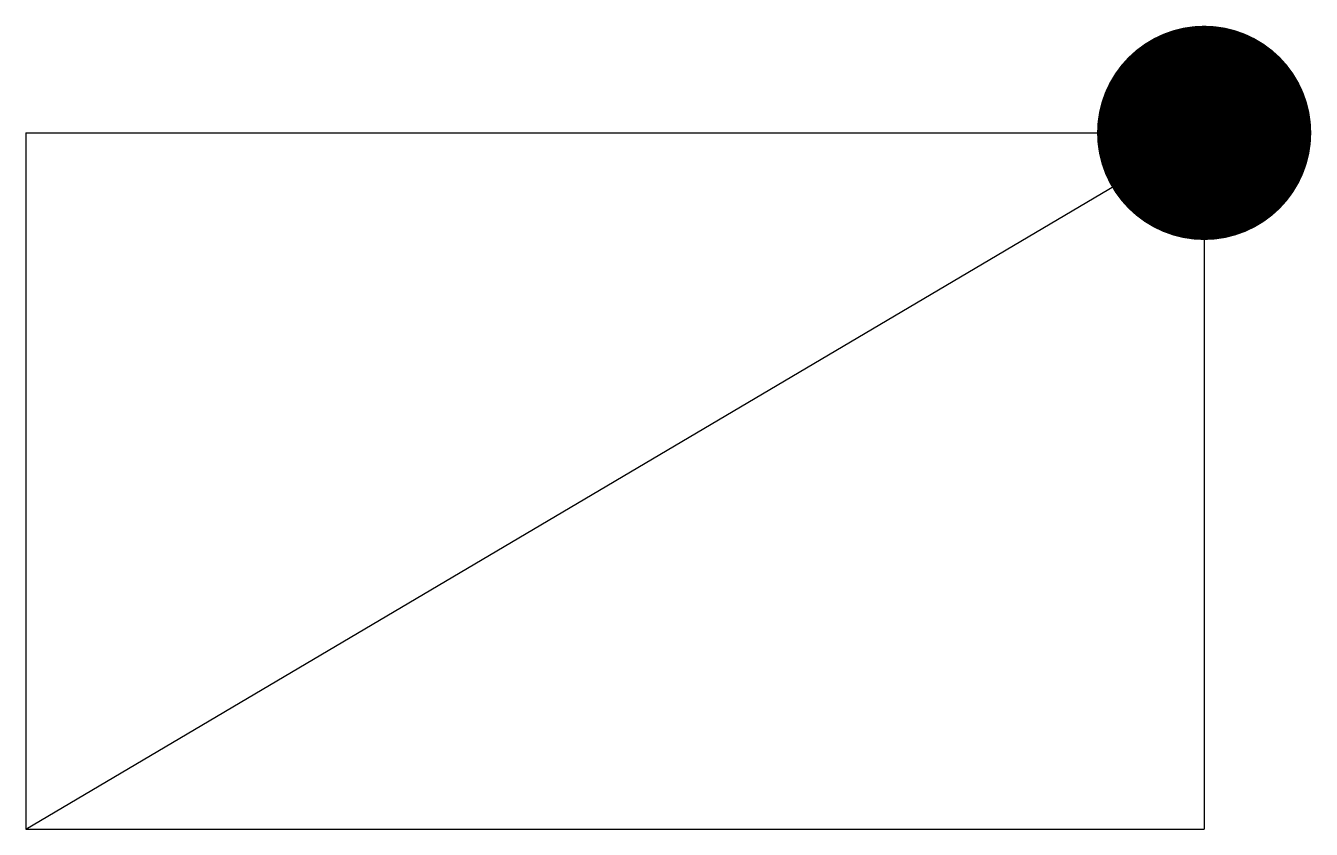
# Model space of a CAD drawing. Header units: millimetres. Extents: x -10132.126 to -10131.826, y 43.808 to 43.996.
import ezdxf

# ---------------------------------------------------------------- set-up
doc = ezdxf.new("R2010")
doc.units = ezdxf.units.MM
doc.header["$LTSCALE"] = 10
doc.layers.add('Tub_Válvulas', color=2, linetype='Continuous')

msp = doc.modelspace()

# ---------------------------------------------------------------- linework, layer by layer
at = {"layer": 'Tub_Válvulas'}
for p, q in [((-10132.12645, 43.97072), (-10132.12645, 43.80822)), ((-10132.12645, 43.97072), (-10131.85145, 43.97072)), ((-10132.12645, 43.80822), (-10131.85145, 43.97072)), ((-10131.85145, 43.97072), (-10131.85145, 43.80822)), ((-10132.12645, 43.80822), (-10131.85145, 43.80822))]:
    msp.add_line(p, q, dxfattribs=at)
at = {"layer": 'Tub_Válvulas', "const_width": 0.025}
msp.add_lwpolyline([(-10131.86395, 43.97072, 1), (-10131.83895, 43.97072, 1)], format="xyb", close=True, dxfattribs=at)

doc.saveas('drawing.dxf')
